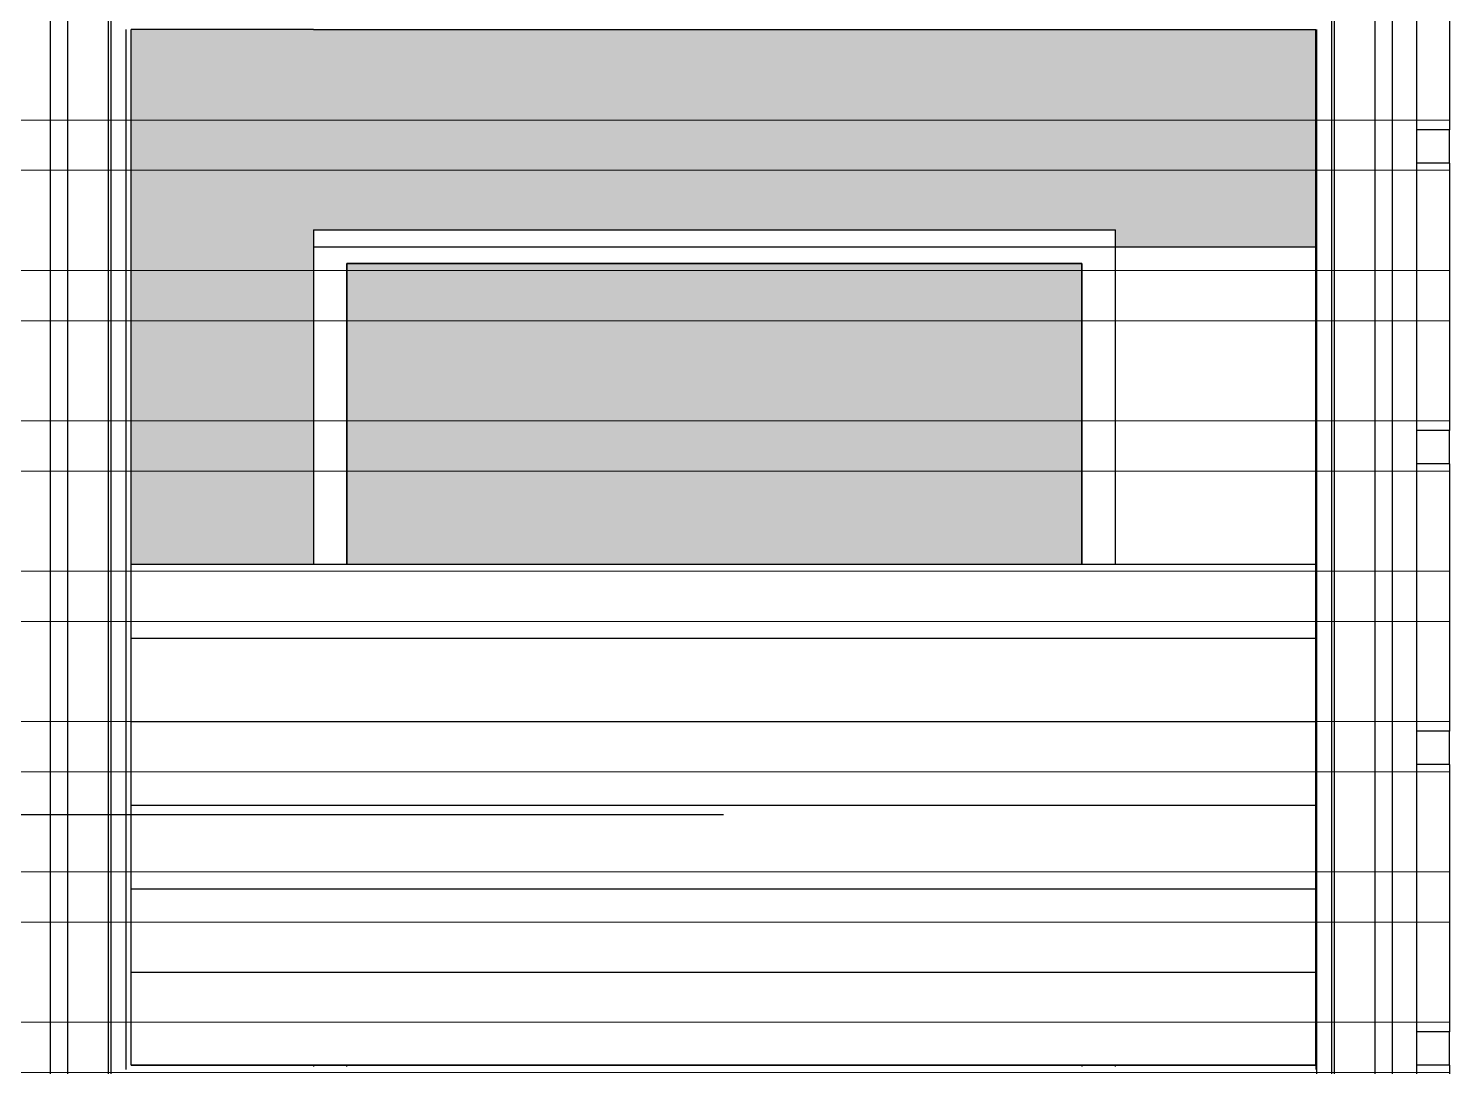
# Model space of a CAD drawing. Header units: inches. Extents: x 37.8 to 126.9, y 5.9 to 51.9.
# Drawn here: x 115.272 to 117.398, y 34.39 to 35.944 of the extents above; entities that cross this region are included whole.
import ezdxf

# ---------------------------------------------------------------- set-up
doc = ezdxf.new("R2010")
doc.units = ezdxf.units.IN
doc.header["$MEASUREMENT"] = 0
doc.layers.add('hatch', color=45, linetype='Continuous', lineweight=9)
doc.layers.add('LAYER1', color=8, linetype='Continuous', lineweight=9)
doc.layers.add('TEXT.', color=7, linetype='Continuous')

msp = doc.modelspace()

# ---------------------------------------------------------------- hatches: boundary and pattern name
h = msp.add_hatch(color=0)
h.dxf.hatch_style = 1
h.paths.add_polyline_path([(115.42516, 35.14228), (115.69803, 35.14228), (115.69803, 35.64228), (116.89803, 35.64228), (116.89803, 35.61637), (117.19803, 35.61637), (117.19803, 35.74228), (117.19803, 35.79228), (117.19803, 35.94228), (116.89803, 35.94228), (115.69803, 35.94228), (115.42516, 35.94228)])
at = {"true_color": 0x9898cc}
h = msp.add_hatch(dxfattribs=at)
h.set_pattern_fill('ANSI31', color=253, angle=135)
h.set_pattern_definition([(180, (290.93332, 359.28142), (-1e-17, -0.125), [])])
h.paths.add_polyline_path([(117.19803, 35.14228), (115.42516, 35.14228), (115.42516, 34.44228), (117.19803, 34.44228)])
at = {"layer": 'hatch'}
h = msp.add_hatch(color=256, dxfattribs=at)
h.dxf.hatch_style = 1
h.set_gradient(color1=(149, 180, 223), color2=(188, 208, 235), one_color=1, tint=0.83, name='INVCURVED')
h.paths.add_polyline_path([(115.74803, 35.14228), (116.84803, 35.14228), (116.84803, 35.59228), (115.74803, 35.59228)])
at = {"layer": 'LAYER1', "true_color": 0xc2b093}
h = msp.add_hatch(dxfattribs=at)
h.set_pattern_fill('ANSI32', color=253, scale=0.6, angle=135)
h.set_pattern_definition([(180, (290.93332, 359.28142), (-1e-17, -0.225), []), (180, (290.85832, 359.35642), (-1e-17, -0.225), [])])
h.paths.add_polyline_path([(106.05653, 37.34228), (106.05653, 37.54228), (106.05653, 37.59228), (106.05653, 37.99228), (106.05653, 38.04228), (106.05653, 38.44228), (106.05653, 38.49228), (106.05653, 38.84228), (107.05653, 38.84228), (107.05653, 38.49228), (107.05653, 38.44228), (107.05653, 38.04228), (107.05653, 37.99228), (107.05653, 37.59228), (107.05653, 37.54228), (107.05653, 37.34228)], flags=16)
h.paths.add_polyline_path([(107.99803, 37.34228), (107.99803, 37.54228), (107.99803, 37.59228), (107.99803, 37.99228), (107.99803, 38.04228), (107.99803, 38.44228), (107.99803, 38.49228), (107.99803, 38.84228), (108.99803, 38.84228), (108.99803, 38.49228), (108.99803, 38.44228), (108.99803, 38.04228), (108.99803, 37.99228), (108.99803, 37.59228), (108.99803, 37.54228), (108.99803, 37.34228)], flags=16)
h.paths.add_polyline_path([(116.59064, 26.14228), (116.59064, 26.94228), (117.19803, 26.94228), (117.19803, 26.14228)])
h.paths.add_polyline_path([(117.39803, 37.34228), (109.19803, 37.34228), (109.19803, 40.69228), (109.19803, 40.99228), (104.09803, 40.99228), (104.09803, 37.34228), (102.15807, 37.34228), (102.15807, 20.54228), (107.51799, 20.54228), (107.51799, 22.74228), (108.71799, 22.74228), (108.71799, 20.54228), (108.91799, 20.54228), (108.91799, 22.74228), (112.11799, 22.74228), (112.11799, 20.54228), (117.39803, 20.54228)])

# ---------------------------------------------------------------- linework, layer by layer
for p, q in [((117.39803, 36.19228), (117.39803, 35.79228)), ((117.3487, 36.09228), (117.3487, 35.79228)), ((115.30453, 35.79228), (115.30453, 36.05578)), ((117.3122, 36.05578), (117.3122, 35.79228)), ((115.33053, 35.79228), (115.33053, 36.02978)), ((117.2862, 36.02978), (117.2862, 35.79228)), ((115.39122, 35.79228), (115.39122, 35.96909)), ((115.39553, 35.79228), (115.39553, 35.96478)), ((117.2212, 35.96478), (117.2212, 35.79228)), ((117.22551, 35.96909), (117.22551, 35.79228)), ((115.41803, 35.79228), (115.41803, 35.94228)), ((115.42516, 34.39228), (115.42516, 35.94228)), ((115.69803, 35.94228), (115.42516, 35.94228)), ((115.69803, 35.94228), (116.89803, 35.94228)), ((116.89803, 35.94228), (117.19803, 35.94228)), ((117.19803, 35.79228), (117.19803, 35.94228)), ((117.1987, 35.94228), (117.1987, 35.79228)), ((115.30453, 35.74228), (115.30453, 35.79228)), ((115.33053, 35.74228), (115.33053, 35.79228)), ((115.39122, 35.74228), (115.39122, 35.79228)), ((115.39553, 35.74228), (115.39553, 35.79228)), ((115.41803, 35.74228), (115.41803, 35.79228)), ((117.19803, 35.74228), (117.19803, 35.79228)), ((117.1987, 35.79228), (117.1987, 35.74228)), ((117.2212, 35.79228), (117.2212, 35.74228)), ((117.22551, 35.79228), (117.22551, 35.74228)), ((117.2862, 35.79228), (117.2862, 35.74228)), ((117.3122, 35.79228), (117.3122, 35.74228)), ((117.39803, 35.79228), (117.3487, 35.79228)), ((117.3487, 35.79228), (117.3487, 35.74228)), ((117.39803, 35.74228), (117.39803, 35.79228)), ((115.30453, 35.34228), (115.30453, 35.74228)), ((115.33053, 35.34228), (115.33053, 35.74228)), ((115.39122, 35.34228), (115.39122, 35.74228)), ((115.39553, 35.34228), (115.39553, 35.74228)), ((115.41803, 35.34228), (115.41803, 35.74228)), ((117.19803, 35.34228), (117.19803, 35.74228)), ((117.1987, 35.74228), (117.1987, 35.34228)), ((117.2212, 35.74228), (117.2212, 35.34228)), ((117.22551, 35.74228), (117.22551, 35.34228)), ((117.2862, 35.74228), (117.2862, 35.34228)), ((117.3122, 35.74228), (117.3122, 35.34228)), ((117.39803, 35.74228), (117.3487, 35.74228)), ((117.3487, 35.74228), (117.3487, 35.34228)), ((117.39803, 35.74228), (117.39803, 35.34228)), ((115.69803, 35.64228), (116.89803, 35.64228)), ((115.69803, 35.64228), (115.69803, 35.14228)), ((116.89803, 35.14228), (116.89803, 35.64228)), ((117.19803, 35.61637), (115.69803, 35.61637)), ((115.69803, 35.61637), (115.69803, 35.14228)), ((115.74803, 35.59228), (116.84803, 35.59228)), ((115.74803, 35.14228), (115.74803, 35.59228)), ((116.84803, 35.59228), (116.84803, 35.14228)), ((115.30453, 35.29228), (115.30453, 35.34228)), ((115.33053, 35.29228), (115.33053, 35.34228)), ((115.39122, 35.29228), (115.39122, 35.34228)), ((115.39553, 35.29228), (115.39553, 35.34228)), ((115.41803, 35.29228), (115.41803, 35.34228)), ((117.19803, 35.29228), (117.19803, 35.34228)), ((117.1987, 35.34228), (117.1987, 35.29228)), ((117.2212, 35.34228), (117.2212, 35.29228)), ((117.22551, 35.34228), (117.22551, 35.29228)), ((117.2862, 35.34228), (117.2862, 35.29228)), ((117.3122, 35.34228), (117.3122, 35.29228)), ((117.39803, 35.34228), (117.3487, 35.34228)), ((117.3487, 35.34228), (117.3487, 35.29228)), ((117.39803, 35.29228), (117.39803, 35.34228)), ((115.30453, 34.89228), (115.30453, 35.29228)), ((115.33053, 34.89228), (115.33053, 35.29228)), ((115.39122, 34.89228), (115.39122, 35.29228)), ((115.39553, 34.89228), (115.39553, 35.29228)), ((115.41803, 34.89228), (115.41803, 35.29228)), ((117.19803, 34.89228), (117.19803, 35.29228)), ((117.1987, 35.29228), (117.1987, 34.89228)), ((117.2212, 35.29228), (117.2212, 34.89228)), ((117.22551, 35.29228), (117.22551, 34.89228)), ((117.2862, 35.29228), (117.2862, 34.89228)), ((117.3122, 35.29228), (117.3122, 34.89228)), ((117.39803, 35.29228), (117.3487, 35.29228)), ((117.3487, 35.29228), (117.3487, 34.89228)), ((117.39803, 35.29228), (117.39803, 34.89228)), ((115.30453, 34.84228), (115.30453, 34.89228)), ((115.33053, 34.84228), (115.33053, 34.89228)), ((115.39122, 34.84228), (115.39122, 34.89228)), ((115.39553, 34.84228), (115.39553, 34.89228)), ((115.41803, 34.84228), (115.41803, 34.89228)), ((117.19803, 34.84228), (117.19803, 34.89228)), ((117.1987, 34.89228), (117.1987, 34.84228)), ((117.2212, 34.89228), (117.2212, 34.84228)), ((117.22551, 34.89228), (117.22551, 34.84228)), ((117.2862, 34.89228), (117.2862, 34.84228)), ((117.3122, 34.89228), (117.3122, 34.84228)), ((117.39803, 34.89228), (117.3487, 34.89228)), ((117.3487, 34.89228), (117.3487, 34.84228)), ((117.39803, 34.84228), (117.39803, 34.89228)), ((115.30453, 34.44228), (115.30453, 34.84228)), ((115.33053, 34.44228), (115.33053, 34.84228)), ((115.39122, 34.44228), (115.39122, 34.84228)), ((115.39553, 34.44228), (115.39553, 34.84228)), ((115.41803, 34.44228), (115.41803, 34.84228)), ((117.19803, 34.44228), (117.19803, 34.84228)), ((117.1987, 34.84228), (117.1987, 34.44228)), ((117.2212, 34.84228), (117.2212, 34.44228)), ((117.22551, 34.84228), (117.22551, 34.44228)), ((117.2862, 34.84228), (117.2862, 34.44228)), ((117.3122, 34.84228), (117.3122, 34.44228)), ((117.39803, 34.84228), (117.3487, 34.84228)), ((117.3487, 34.84228), (117.3487, 34.44228)), ((117.39803, 34.84228), (117.39803, 34.44228)), ((115.30453, 34.39228), (115.30453, 34.44228)), ((115.33053, 34.39228), (115.33053, 34.44228)), ((115.39122, 34.39228), (115.39122, 34.44228)), ((115.39553, 34.39228), (115.39553, 34.44228)), ((115.41803, 34.39228), (115.41803, 34.44228)), ((117.19803, 34.39228), (117.19803, 34.44228)), ((117.1987, 34.44228), (117.1987, 34.39228)), ((117.2212, 34.44228), (117.2212, 34.39228)), ((117.22551, 34.44228), (117.22551, 34.39228)), ((117.2862, 34.44228), (117.2862, 34.39228)), ((117.3122, 34.44228), (117.3122, 34.39228)), ((117.39803, 34.44228), (117.3487, 34.44228)), ((117.3487, 34.44228), (117.3487, 34.39228)), ((117.39803, 34.39228), (117.39803, 34.44228)), ((115.30453, 33.99228), (115.30453, 34.39228)), ((115.33053, 33.99228), (115.33053, 34.39228)), ((115.39122, 33.99228), (115.39122, 34.39228)), ((115.39553, 33.99228), (115.39553, 34.39228)), ((115.41803, 34.38581), (115.41803, 34.39228)), ((115.42516, 34.39228), (115.69803, 34.39228)), ((115.69803, 34.39228), (115.69803, 34.39058)), ((115.69803, 34.39228), (115.74803, 34.39228)), ((115.74803, 34.39058), (115.74803, 34.39228)), ((115.74803, 34.39228), (116.84803, 34.39228)), ((116.84803, 34.39228), (116.84803, 34.39058)), ((116.84803, 34.39228), (116.89803, 34.39228)), ((116.89803, 34.39058), (116.89803, 34.39228)), ((116.89803, 34.39228), (117.19803, 34.39228)), ((117.19803, 34.39228), (117.19803, 34.38581)), ((117.1987, 34.39228), (117.1987, 33.99228)), ((117.2212, 34.39228), (117.2212, 33.99228)), ((117.22551, 34.39228), (117.22551, 33.99228)), ((117.2862, 34.39228), (117.2862, 33.99228)), ((117.3122, 34.39228), (117.3122, 33.99228)), ((117.39803, 34.39228), (117.3487, 34.39228)), ((117.3487, 34.39228), (117.3487, 33.99228)), ((117.39803, 34.39228), (117.39803, 33.99228))]:
    msp.add_line(p, q)
for points in [[(116.84803, 35.14228), (116.84803, 35.59228), (115.74803, 35.59228), (115.74803, 35.14228)], [(115.74803, 34.39228), (116.84803, 34.39228)]]:
    msp.add_lwpolyline(points)
msp.add_lwpolyline([(115.42516, 35.14228), (117.19803, 35.14228), (117.19803, 34.39228), (115.42516, 34.39228)], close=True)
at = {"layer": 'TEXT.', "color": 8}
msp.add_line((116.3116, 34.76728), (101.05421, 34.76728), dxfattribs=at)

doc.saveas('drawing.dxf')
